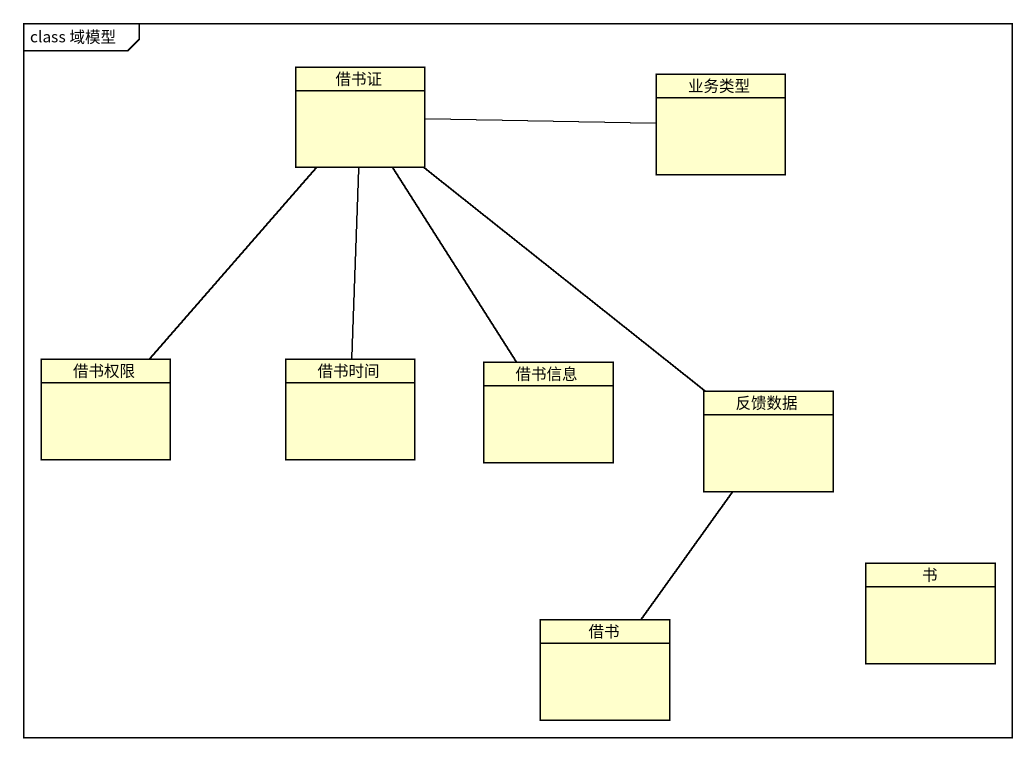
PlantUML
@startuml
mainframe class 域模型
hide circle
hide empty members
class 借书证
class 业务类型
class 借书权限
class 借书时间
class 借书信息
class 反馈数据
class 书
class 借书
借书证 -right- 业务类型
借书证 -- 借书信息
借书证 -- 反馈数据
借书权限 -up- 借书证
借书时间 -up- 借书证
反馈数据 -- 借书
@enduml
